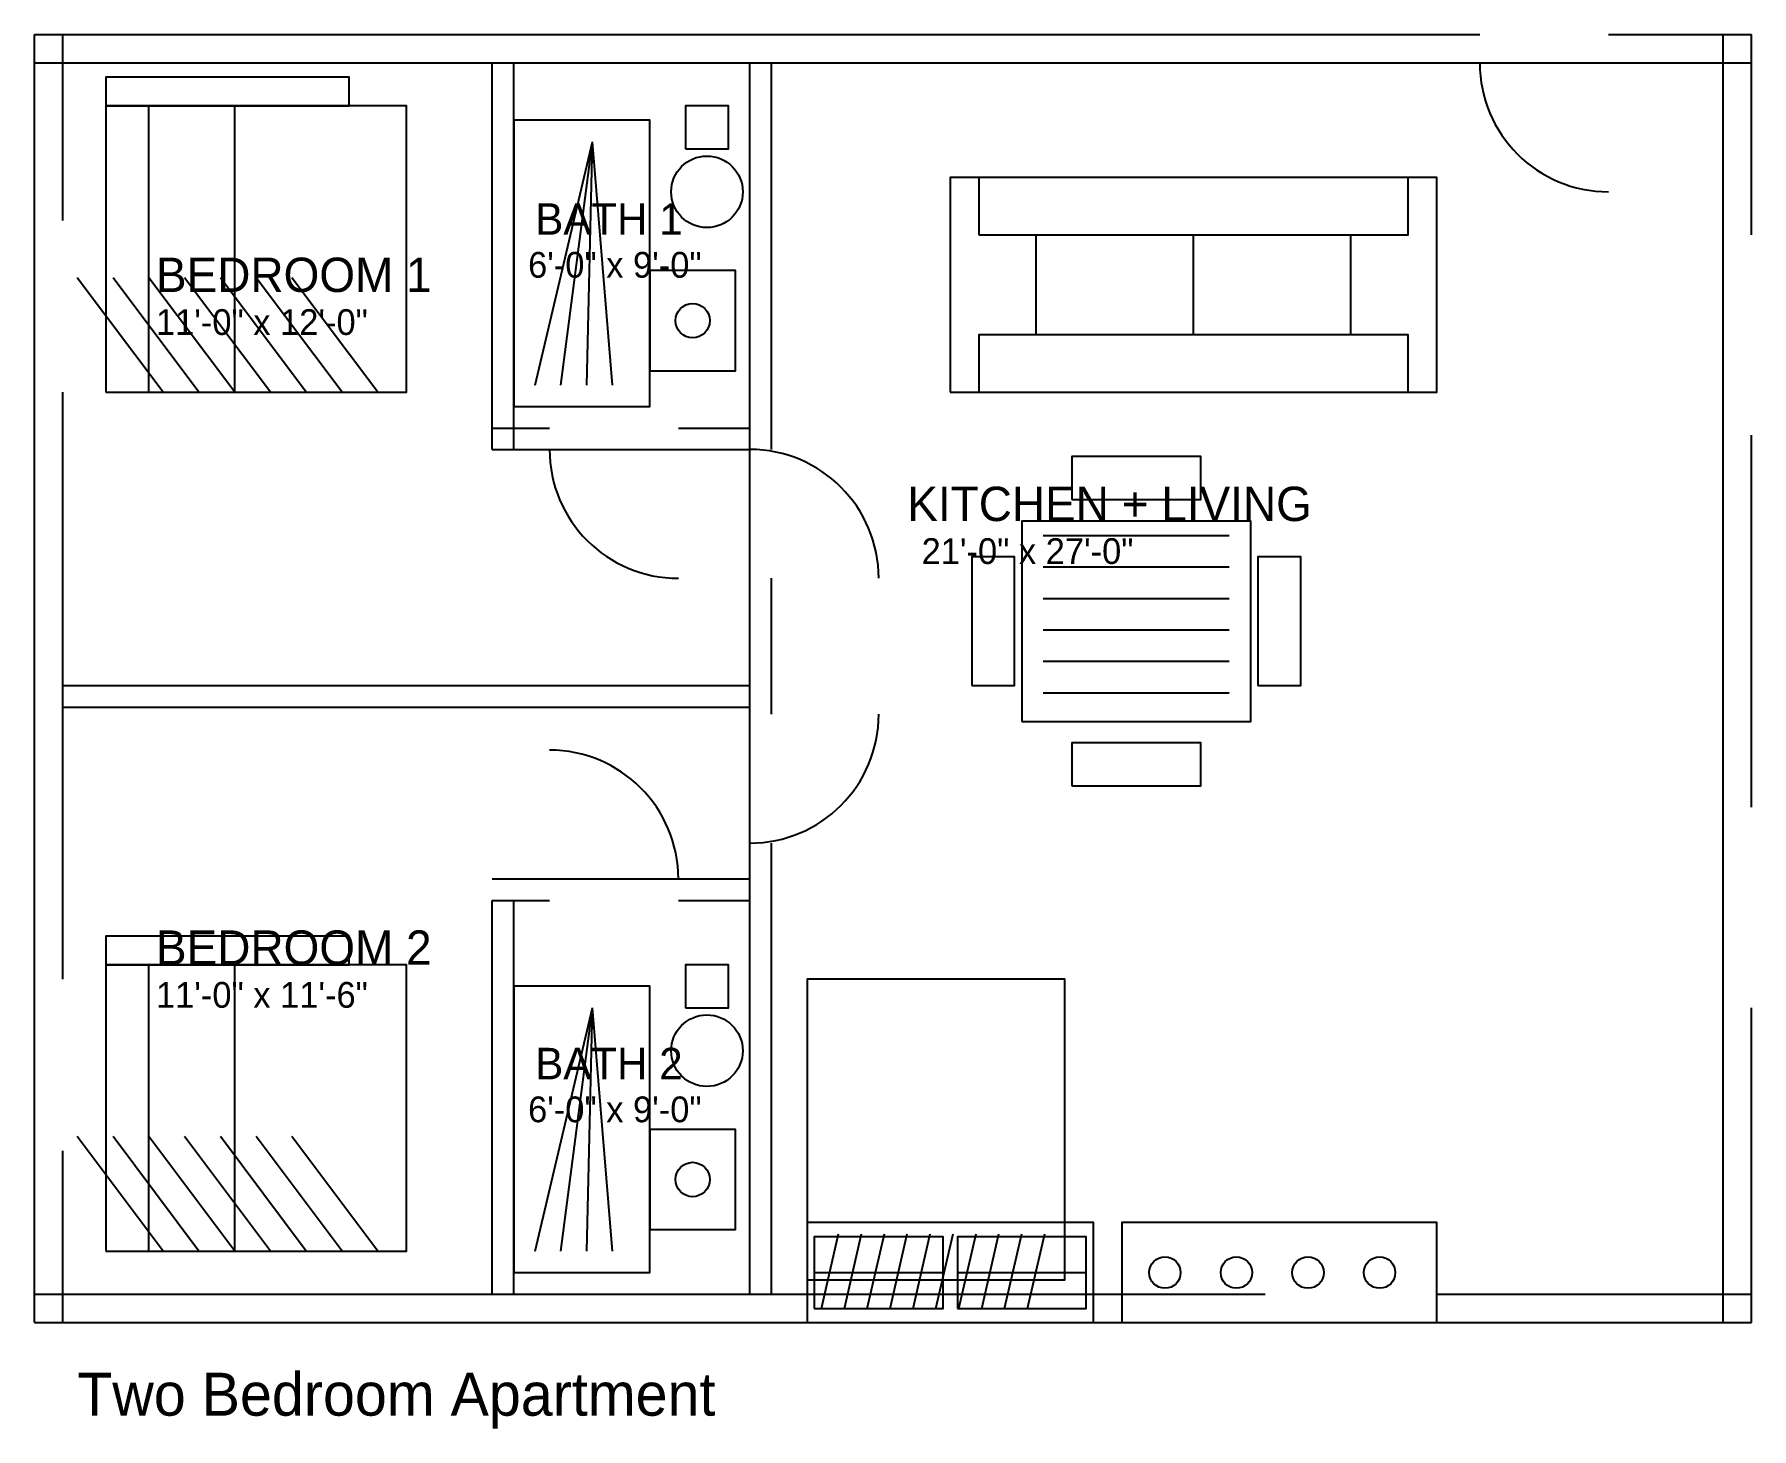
# Model space of a CAD drawing. Header units: millimetres. Extents: x 0 to 12000, y -740 to 9000.
import ezdxf

# ---------------------------------------------------------------- set-up
doc = ezdxf.new("R2010")
doc.units = ezdxf.units.MM
for name, color, linetype in [('DOOR', 1, 'Continuous'), ('FURNITURE', 8, 'Continuous'), ('TEXT', 3, 'Continuous'), ('WALL', 7, 'Continuous'), ('WINDOW', 5, 'Continuous')]:
    doc.layers.add(name, color=color, linetype=linetype)

msp = doc.modelspace()

# ---------------------------------------------------------------- linework, layer by layer
at = {"layer": 'DOOR'}
for p, q in [((10100, 8800), (11000, 8800)), ((3600, 6100), (4500, 6100)), ((5000, 5200), (5000, 6100)), ((5000, 3350), (5000, 4250)), ((3600, 3100), (4500, 3100))]:
    msp.add_line(p, q, dxfattribs=at)
for centre, start, end in [((11000, 8800), 180, 270), ((4500, 6100), 180, 270), ((5000, 5200), 0, 90), ((5000, 4250), 270, 360), ((3600, 3100), 0, 90)]:
    msp.add_arc(centre, 900, start, end, dxfattribs=at)
at = {"layer": 'FURNITURE'}
for p, q in [((800, 6500), (800, 8500)), ((1400, 6500), (1400, 8500)), ((3500, 6550), (3900, 8250)), ((3680, 6550), (3900, 8250)), ((3860, 6550), (3900, 8250)), ((4040, 6550), (3900, 8250)), ((7000, 6900), (7000, 7600)), ((8100, 6900), (8100, 7600)), ((9200, 6900), (9200, 7600)), ((900, 6500), (300, 7300)), ((1150, 6500), (550, 7300)), ((1400, 6500), (800, 7300)), ((1650, 6500), (1050, 7300)), ((1900, 6500), (1300, 7300)), ((2150, 6500), (1550, 7300)), ((2400, 6500), (1800, 7300)), ((7050, 5500), (8350, 5500)), ((7050, 5280), (8350, 5280)), ((7050, 5060), (8350, 5060)), ((7050, 4840), (8350, 4840)), ((7050, 4620), (8350, 4620)), ((7050, 4400), (8350, 4400)), ((800, 500), (800, 2500)), ((1400, 500), (1400, 2500)), ((3500, 500), (3900, 2200)), ((3680, 500), (3900, 2200)), ((3860, 500), (3900, 2200)), ((4040, 500), (3900, 2200)), ((900, 500), (300, 1300)), ((1150, 500), (550, 1300)), ((1400, 500), (800, 1300)), ((1650, 500), (1050, 1300)), ((1900, 500), (1300, 1300)), ((2150, 500), (1550, 1300)), ((2400, 500), (1800, 1300)), ((5500, 100), (5620, 620)), ((5660, 100), (5780, 620)), ((5820, 100), (5940, 620)), ((5980, 100), (6100, 620)), ((6140, 100), (6260, 620)), ((6300, 100), (6420, 620)), ((6460, 100), (6580, 620)), ((6620, 100), (6740, 620)), ((6780, 100), (6900, 620)), ((6940, 100), (7060, 620)), ((5450, 350), (6350, 350)), ((6450, 350), (7350, 350))]:
    msp.add_line(p, q, dxfattribs=at)
for points in [[(500, 8500), (2200, 8500), (2200, 8700), (500, 8700)], [(500, 6500), (2600, 6500), (2600, 8500), (500, 8500)], [(3350, 6400), (4300, 6400), (4300, 8400), (3350, 8400)], [(4550, 8200), (4850, 8200), (4850, 8500), (4550, 8500)], [(6400, 6500), (9800, 6500), (9800, 8000), (6400, 8000)], [(6600, 7600), (9600, 7600), (9600, 8000), (6600, 8000)], [(4300, 6650), (4900, 6650), (4900, 7350), (4300, 7350)], [(6600, 6500), (9600, 6500), (9600, 6900), (6600, 6900)], [(7250, 5750), (8150, 5750), (8150, 6050), (7250, 6050)], [(6900, 4200), (8500, 4200), (8500, 5600), (6900, 5600)], [(6550, 4450), (6850, 4450), (6850, 5350), (6550, 5350)], [(8550, 4450), (8850, 4450), (8850, 5350), (8550, 5350)], [(7250, 3750), (8150, 3750), (8150, 4050), (7250, 4050)], [(500, 2500), (2200, 2500), (2200, 2700), (500, 2700)], [(500, 500), (2600, 500), (2600, 2500), (500, 2500)], [(4550, 2200), (4850, 2200), (4850, 2500), (4550, 2500)], [(5400, 300), (7200, 300), (7200, 2400), (5400, 2400)], [(3350, 350), (4300, 350), (4300, 2350), (3350, 2350)], [(4300, 650), (4900, 650), (4900, 1350), (4300, 1350)], [(5400, 0), (7400, 0), (7400, 700), (5400, 700)], [(5450, 100), (6350, 100), (6350, 600), (5450, 600)], [(6450, 100), (7350, 100), (7350, 600), (6450, 600)], [(7600, 0), (9800, 0), (9800, 700), (7600, 700)]]:
    msp.add_lwpolyline(points, close=True, dxfattribs=at)
for centre, radius in [((4700, 7900), 250), ((4600, 7000), 120), ((4700, 1900), 250), ((4600, 1000), 120), ((7900, 350), 110), ((8400, 350), 110), ((8900, 350), 110), ((9400, 350), 110)]:
    msp.add_circle(centre, radius, dxfattribs=at)
at = {"layer": 'WALL'}
for p, q in [((0, 9000), (10100, 9000)), ((0, 7700), (0, 9000)), ((200, 7700), (200, 9000)), ((11000, 9000), (12000, 9000)), ((11800, 7600), (11800, 9000)), ((12000, 7600), (12000, 9000)), ((0, 8800), (10100, 8800)), ((3200, 6100), (3200, 8800)), ((3350, 6100), (3350, 8800)), ((5000, 6100), (5000, 8800)), ((5150, 6100), (5150, 8800)), ((11000, 8800), (12000, 8800)), ((0, 2400), (0, 6500)), ((200, 2400), (200, 6500)), ((3200, 6250), (3600, 6250)), ((4500, 6250), (5000, 6250)), ((11800, 3600), (11800, 6200)), ((12000, 3600), (12000, 6200)), ((3200, 6100), (3600, 6100)), ((4500, 6100), (5000, 6100)), ((5000, 4250), (5000, 5200)), ((5150, 4250), (5150, 5200)), ((200, 4450), (5000, 4450)), ((200, 4300), (5000, 4300)), ((5000, 200), (5000, 3350)), ((5150, 200), (5150, 3350)), ((3200, 3100), (3600, 3100)), ((4500, 3100), (5000, 3100)), ((3200, 200), (3200, 2950)), ((3200, 2950), (3600, 2950)), ((3350, 200), (3350, 2950)), ((4500, 2950), (5000, 2950)), ((11800, 0), (11800, 2200)), ((12000, 0), (12000, 2200)), ((0, 0), (0, 1200)), ((200, 0), (200, 1200)), ((0, 200), (8600, 200)), ((9800, 200), (12000, 200)), ((0, 0), (8600, 0)), ((9800, 0), (12000, 0))]:
    msp.add_line(p, q, dxfattribs=at)
at = {"layer": 'WINDOW'}
for p, q in [((0, 6500), (0, 7700)), ((11800, 6200), (11800, 7600)), ((11800, 2200), (11800, 3600)), ((0, 1200), (0, 2400)), ((8600, 0), (9800, 0))]:
    msp.add_line(p, q, dxfattribs=at)

# ---------------------------------------------------------------- texts
at = {"layer": 'TEXT'}
for s, height, p in [('BATH 1', 220, (3500, 7600)), ('BEDROOM 1', 240, (850, 7200)), ('6\'-0" x 9\'-0"', 180, (3450, 7300)), ('11\'-0" x 12\'-0"', 180, (850, 6900)), ('KITCHEN + LIVING', 240, (6100, 5600)), ('21\'-0" x 27\'-0"', 180, (6200, 5300)), ('BEDROOM 2', 240, (850, 2500)), ('11\'-0" x 11\'-6"', 180, (850, 2200)), ('BATH 2', 220, (3500, 1700)), ('6\'-0" x 9\'-0"', 180, (3450, 1400)), ('Two Bedroom Apartment', 300, (300, -650))]:
    msp.add_text(s, height=height, dxfattribs=at).set_placement(p)

doc.saveas('drawing.dxf')
